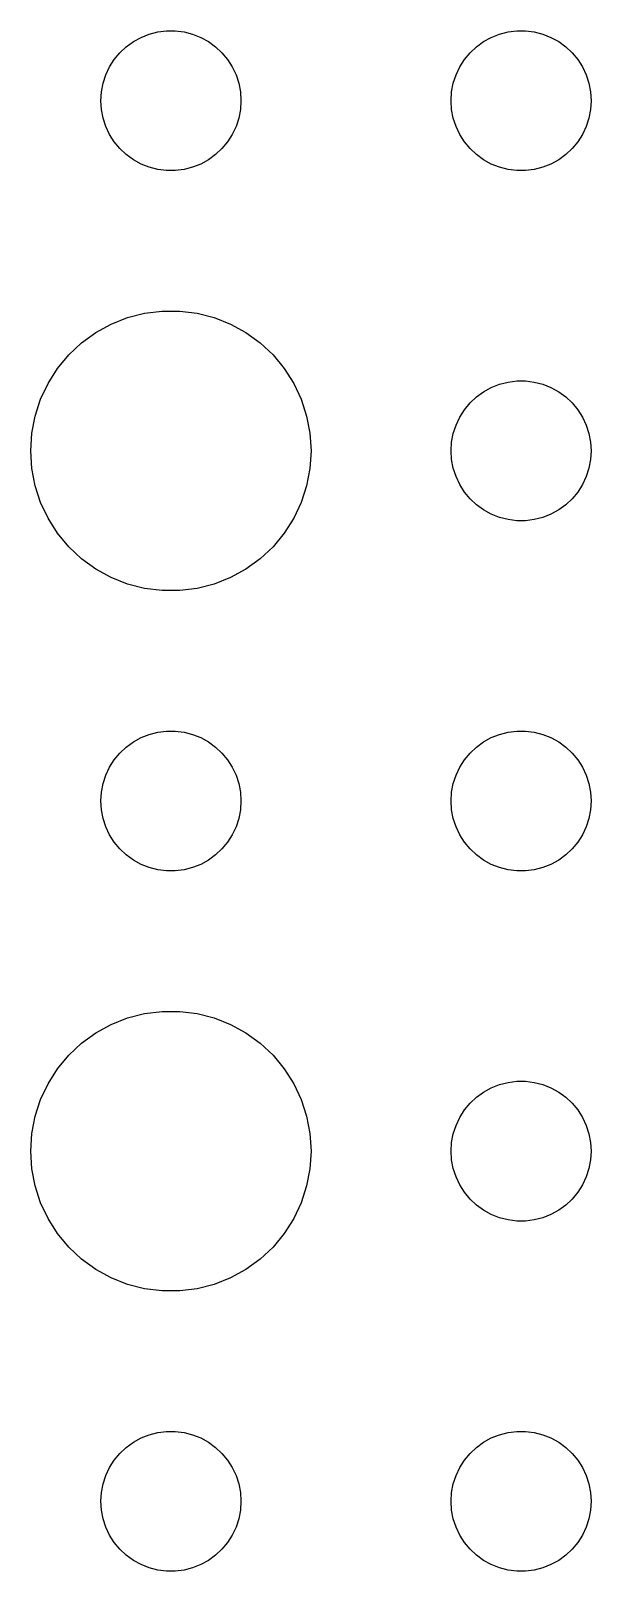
# Model space of a CAD drawing. Header units: metres. Extents: x -74 to 74, y -74 to 74.
# Drawn here: x 19.5 to 31.5, y -1.5 to 31.5 of the extents above; entities that cross this region are included whole.
import ezdxf

# ---------------------------------------------------------------- set-up
doc = ezdxf.new("R2010")
doc.units = ezdxf.units.M

msp = doc.modelspace()

# ---------------------------------------------------------------- linework, layer by layer
for p, q in [((21.6963, 31.2665), (21.8613, 31.3572)), ((21.8613, 31.3572), (22.0365, 31.4266)), ((22.0365, 31.4266), (22.2189, 31.4734)), ((22.2189, 31.4734), (22.4058, 31.497)), ((22.4058, 31.497), (22.5942, 31.497)), ((22.5942, 31.497), (22.7811, 31.4734)), ((22.7811, 31.4734), (22.9635, 31.4266)), ((22.9635, 31.4266), (23.1387, 31.3572)), ((23.1387, 31.3572), (23.3037, 31.2665)), ((29.1963, 31.2665), (29.3613, 31.3572)), ((29.3613, 31.3572), (29.5365, 31.4266)), ((29.5365, 31.4266), (29.7189, 31.4734)), ((29.7189, 31.4734), (29.9058, 31.497)), ((29.9058, 31.497), (30.0942, 31.497)), ((30.0942, 31.497), (30.2811, 31.4734)), ((30.2811, 31.4734), (30.4635, 31.4266)), ((30.4635, 31.4266), (30.6387, 31.3572)), ((30.6387, 31.3572), (30.8037, 31.2665)), ((21.2865, 30.8817), (21.4065, 31.0268)), ((21.4065, 31.0268), (21.5439, 31.1558)), ((21.5439, 31.1558), (21.6963, 31.2665)), ((23.3037, 31.2665), (23.4561, 31.1558)), ((23.4561, 31.1558), (23.5934, 31.0268)), ((23.5934, 31.0268), (23.7135, 30.8817)), ((28.7865, 30.8817), (28.9065, 31.0268)), ((28.9065, 31.0268), (29.0439, 31.1558)), ((29.0439, 31.1558), (29.1963, 31.2665)), ((30.8037, 31.2665), (30.9561, 31.1558)), ((30.9561, 31.1558), (31.0934, 31.0268)), ((31.0934, 31.0268), (31.2135, 30.8817)), ((21.1053, 30.5522), (21.1855, 30.7226)), ((21.1855, 30.7226), (21.2865, 30.8817)), ((23.7135, 30.8817), (23.8145, 30.7226)), ((23.8145, 30.7226), (23.8947, 30.5522)), ((28.6053, 30.5522), (28.6855, 30.7226)), ((28.6855, 30.7226), (28.7865, 30.8817)), ((31.2135, 30.8817), (31.3145, 30.7226)), ((31.3145, 30.7226), (31.3947, 30.5522)), ((21.0118, 30.188), (21.0471, 30.373)), ((21.0471, 30.373), (21.1053, 30.5522)), ((23.8947, 30.5522), (23.9529, 30.373)), ((23.9529, 30.373), (23.9882, 30.188)), ((28.5118, 30.188), (28.5471, 30.373)), ((28.5471, 30.373), (28.6053, 30.5522)), ((31.3947, 30.5522), (31.4529, 30.373)), ((31.4529, 30.373), (31.4882, 30.188)), ((21, 30), (21.0118, 30.188)), ((23.9882, 30.188), (24, 30)), ((28.5, 30), (28.5118, 30.188)), ((31.4882, 30.188), (31.5, 30)), ((21.0118, 29.812), (21, 30)), ((21.0471, 29.627), (21.0118, 29.812)), ((23.9882, 29.812), (23.9529, 29.627)), ((24, 30), (23.9882, 29.812)), ((28.5118, 29.812), (28.5, 30)), ((28.5471, 29.627), (28.5118, 29.812)), ((31.4882, 29.812), (31.4529, 29.627)), ((31.5, 30), (31.4882, 29.812)), ((21.1053, 29.4478), (21.0471, 29.627)), ((21.1855, 29.2774), (21.1053, 29.4478)), ((23.8947, 29.4478), (23.8145, 29.2774)), ((23.9529, 29.627), (23.8947, 29.4478)), ((28.6053, 29.4478), (28.5471, 29.627)), ((28.6855, 29.2774), (28.6053, 29.4478)), ((31.3947, 29.4478), (31.3145, 29.2774)), ((31.4529, 29.627), (31.3947, 29.4478)), ((21.2865, 29.1183), (21.1855, 29.2774)), ((21.4065, 28.9732), (21.2865, 29.1183)), ((23.7135, 29.1183), (23.5934, 28.9732)), ((23.8145, 29.2774), (23.7135, 29.1183)), ((28.7865, 29.1183), (28.6855, 29.2774)), ((28.9065, 28.9732), (28.7865, 29.1183)), ((31.2135, 29.1183), (31.0934, 28.9732)), ((31.3145, 29.2774), (31.2135, 29.1183)), ((21.5439, 28.8442), (21.4065, 28.9732)), ((21.6963, 28.7335), (21.5439, 28.8442)), ((21.8613, 28.6427), (21.6963, 28.7335)), ((23.3037, 28.7335), (23.1387, 28.6427)), ((23.4561, 28.8442), (23.3037, 28.7335)), ((23.5934, 28.9732), (23.4561, 28.8442)), ((29.0439, 28.8442), (28.9065, 28.9732)), ((29.1963, 28.7335), (29.0439, 28.8442)), ((29.3613, 28.6427), (29.1963, 28.7335)), ((30.8037, 28.7335), (30.6387, 28.6427)), ((30.9561, 28.8442), (30.8037, 28.7335)), ((31.0934, 28.9732), (30.9561, 28.8442)), ((22.0365, 28.5734), (21.8613, 28.6427)), ((22.2189, 28.5266), (22.0365, 28.5734)), ((22.4058, 28.503), (22.2189, 28.5266)), ((22.5942, 28.503), (22.4058, 28.503)), ((22.7811, 28.5266), (22.5942, 28.503)), ((22.9635, 28.5734), (22.7811, 28.5266)), ((23.1387, 28.6427), (22.9635, 28.5734)), ((29.5365, 28.5734), (29.3613, 28.6427)), ((29.7189, 28.5266), (29.5365, 28.5734)), ((29.9058, 28.503), (29.7189, 28.5266)), ((30.0942, 28.503), (29.9058, 28.503)), ((30.2811, 28.5266), (30.0942, 28.503)), ((30.4635, 28.5734), (30.2811, 28.5266)), ((30.6387, 28.6427), (30.4635, 28.5734)), ((21.5729, 25.3532), (21.9379, 25.4469)), ((21.9379, 25.4469), (22.3116, 25.4941)), ((22.3116, 25.4941), (22.6884, 25.4941)), ((22.6884, 25.4941), (23.0621, 25.4469)), ((23.0621, 25.4469), (23.427, 25.3532)), ((20.8925, 25.033), (21.2227, 25.2145)), ((21.2227, 25.2145), (21.5729, 25.3532)), ((23.427, 25.3532), (23.7773, 25.2145)), ((23.7773, 25.2145), (24.1075, 25.033)), ((20.3131, 24.5536), (20.5877, 24.8115)), ((20.5877, 24.8115), (20.8925, 25.033)), ((24.1075, 25.033), (24.4123, 24.8115)), ((24.4123, 24.8115), (24.6869, 24.5536)), ((20.0729, 24.2634), (20.3131, 24.5536)), ((24.6869, 24.5536), (24.927, 24.2634)), ((19.8711, 23.9453), (20.0729, 24.2634)), ((24.927, 24.2634), (25.1289, 23.9453)), ((19.7107, 23.6044), (19.8711, 23.9453)), ((25.1289, 23.9453), (25.2893, 23.6044)), ((29.0439, 23.6558), (29.1963, 23.7665)), ((29.1963, 23.7665), (29.3613, 23.8572)), ((29.3613, 23.8572), (29.5365, 23.9266)), ((29.5365, 23.9266), (29.7189, 23.9734)), ((29.7189, 23.9734), (29.9058, 23.997)), ((29.9058, 23.997), (30.0942, 23.997)), ((30.0942, 23.997), (30.2811, 23.9734)), ((30.2811, 23.9734), (30.4635, 23.9266)), ((30.4635, 23.9266), (30.6387, 23.8572)), ((30.6387, 23.8572), (30.8037, 23.7665)), ((30.8037, 23.7665), (30.9561, 23.6558)), ((19.5942, 23.2461), (19.7107, 23.6044)), ((25.2893, 23.6044), (25.4057, 23.2461)), ((28.7865, 23.3817), (28.9065, 23.5268)), ((28.9065, 23.5268), (29.0439, 23.6558)), ((30.9561, 23.6558), (31.0934, 23.5268)), ((31.0934, 23.5268), (31.2135, 23.3817)), ((19.5237, 22.876), (19.5942, 23.2461)), ((25.4057, 23.2461), (25.4763, 22.876)), ((28.6053, 23.0522), (28.6855, 23.2226)), ((28.6855, 23.2226), (28.7865, 23.3817)), ((31.2135, 23.3817), (31.3145, 23.2226)), ((31.3145, 23.2226), (31.3947, 23.0522)), ((19.5, 22.5), (19.5237, 22.876)), ((25.4763, 22.876), (25.5, 22.5)), ((28.5118, 22.688), (28.5471, 22.873)), ((28.5471, 22.873), (28.6053, 23.0522)), ((31.3947, 23.0522), (31.4529, 22.873)), ((31.4529, 22.873), (31.4882, 22.688)), ((19.5237, 22.124), (19.5, 22.5)), ((25.5, 22.5), (25.4763, 22.124)), ((28.5, 22.5), (28.5118, 22.688)), ((28.5118, 22.312), (28.5, 22.5)), ((31.4882, 22.688), (31.5, 22.5)), ((31.5, 22.5), (31.4882, 22.312)), ((19.5942, 21.7539), (19.5237, 22.124)), ((25.4763, 22.124), (25.4057, 21.7539)), ((28.5471, 22.127), (28.5118, 22.312)), ((28.6053, 21.9478), (28.5471, 22.127)), ((31.4529, 22.127), (31.3947, 21.9478)), ((31.4882, 22.312), (31.4529, 22.127)), ((28.6855, 21.7774), (28.6053, 21.9478)), ((28.7865, 21.6183), (28.6855, 21.7774)), ((31.3145, 21.7774), (31.2135, 21.6183)), ((31.3947, 21.9478), (31.3145, 21.7774)), ((19.7107, 21.3956), (19.5942, 21.7539)), ((25.4057, 21.7539), (25.2893, 21.3956)), ((28.9065, 21.4732), (28.7865, 21.6183)), ((29.0439, 21.3442), (28.9065, 21.4732)), ((31.0934, 21.4732), (30.9561, 21.3442)), ((31.2135, 21.6183), (31.0934, 21.4732)), ((19.8711, 21.0547), (19.7107, 21.3956)), ((25.2893, 21.3956), (25.1289, 21.0547)), ((29.1963, 21.2335), (29.0439, 21.3442)), ((29.3613, 21.1427), (29.1963, 21.2335)), ((29.5365, 21.0734), (29.3613, 21.1427)), ((30.6387, 21.1427), (30.4635, 21.0734)), ((30.8037, 21.2335), (30.6387, 21.1427)), ((30.9561, 21.3442), (30.8037, 21.2335)), ((20.0729, 20.7366), (19.8711, 21.0547)), ((25.1289, 21.0547), (24.927, 20.7366)), ((29.7189, 21.0266), (29.5365, 21.0734)), ((29.9058, 21.003), (29.7189, 21.0266)), ((30.0942, 21.003), (29.9058, 21.003)), ((30.2811, 21.0266), (30.0942, 21.003)), ((30.4635, 21.0734), (30.2811, 21.0266)), ((20.3131, 20.4464), (20.0729, 20.7366)), ((24.927, 20.7366), (24.6869, 20.4464)), ((20.5877, 20.1884), (20.3131, 20.4464)), ((20.8925, 19.967), (20.5877, 20.1884)), ((24.4123, 20.1884), (24.1075, 19.967)), ((24.6869, 20.4464), (24.4123, 20.1884)), ((21.2227, 19.7855), (20.8925, 19.967)), ((24.1075, 19.967), (23.7773, 19.7855)), ((21.5729, 19.6468), (21.2227, 19.7855)), ((21.9379, 19.5531), (21.5729, 19.6468)), ((22.3116, 19.5059), (21.9379, 19.5531)), ((22.6884, 19.5059), (22.3116, 19.5059)), ((23.0621, 19.5531), (22.6884, 19.5059)), ((23.427, 19.6468), (23.0621, 19.5531)), ((23.7773, 19.7855), (23.427, 19.6468)), ((21.5439, 16.1558), (21.6963, 16.2665)), ((21.6963, 16.2665), (21.8613, 16.3572)), ((21.8613, 16.3572), (22.0365, 16.4266)), ((22.0365, 16.4266), (22.2189, 16.4734)), ((22.2189, 16.4734), (22.4058, 16.497)), ((22.4058, 16.497), (22.5942, 16.497)), ((22.5942, 16.497), (22.7811, 16.4734)), ((22.7811, 16.4734), (22.9635, 16.4266)), ((22.9635, 16.4266), (23.1387, 16.3572)), ((23.1387, 16.3572), (23.3037, 16.2665)), ((23.3037, 16.2665), (23.4561, 16.1558)), ((29.0439, 16.1558), (29.1963, 16.2665)), ((29.1963, 16.2665), (29.3613, 16.3572)), ((29.3613, 16.3572), (29.5365, 16.4266)), ((29.5365, 16.4266), (29.7189, 16.4734)), ((29.7189, 16.4734), (29.9058, 16.497)), ((29.9058, 16.497), (30.0942, 16.497)), ((30.0942, 16.497), (30.2811, 16.4734)), ((30.2811, 16.4734), (30.4635, 16.4266)), ((30.4635, 16.4266), (30.6387, 16.3572)), ((30.6387, 16.3572), (30.8037, 16.2665)), ((30.8037, 16.2665), (30.9561, 16.1558)), ((21.1855, 15.7226), (21.2865, 15.8817)), ((21.2865, 15.8817), (21.4065, 16.0268)), ((21.4065, 16.0268), (21.5439, 16.1558)), ((23.4561, 16.1558), (23.5934, 16.0268)), ((23.5934, 16.0268), (23.7135, 15.8817)), ((23.7135, 15.8817), (23.8145, 15.7226)), ((28.6855, 15.7226), (28.7865, 15.8817)), ((28.7865, 15.8817), (28.9065, 16.0268)), ((28.9065, 16.0268), (29.0439, 16.1558)), ((30.9561, 16.1558), (31.0934, 16.0268)), ((31.0934, 16.0268), (31.2135, 15.8817)), ((31.2135, 15.8817), (31.3145, 15.7226)), ((21.0471, 15.373), (21.1053, 15.5522)), ((21.1053, 15.5522), (21.1855, 15.7226)), ((23.8145, 15.7226), (23.8947, 15.5522)), ((23.8947, 15.5522), (23.9529, 15.373)), ((28.5471, 15.373), (28.6053, 15.5522)), ((28.6053, 15.5522), (28.6855, 15.7226)), ((31.3145, 15.7226), (31.3947, 15.5522)), ((31.3947, 15.5522), (31.4529, 15.373)), ((21, 15), (21.0118, 15.188)), ((21.0118, 15.188), (21.0471, 15.373)), ((23.9529, 15.373), (23.9882, 15.188)), ((23.9882, 15.188), (24, 15)), ((28.5, 15), (28.5118, 15.188)), ((28.5118, 15.188), (28.5471, 15.373)), ((31.4529, 15.373), (31.4882, 15.188)), ((31.4882, 15.188), (31.5, 15)), ((21.0118, 14.812), (21, 15)), ((24, 15), (23.9882, 14.812)), ((28.5118, 14.812), (28.5, 15)), ((31.5, 15), (31.4882, 14.812)), ((21.0471, 14.627), (21.0118, 14.812)), ((21.1053, 14.4478), (21.0471, 14.627)), ((23.9529, 14.627), (23.8947, 14.4478)), ((23.9882, 14.812), (23.9529, 14.627)), ((28.5471, 14.627), (28.5118, 14.812)), ((28.6053, 14.4478), (28.5471, 14.627)), ((31.4529, 14.627), (31.3947, 14.4478)), ((31.4882, 14.812), (31.4529, 14.627)), ((21.1855, 14.2774), (21.1053, 14.4478)), ((21.2865, 14.1183), (21.1855, 14.2774)), ((23.8145, 14.2774), (23.7135, 14.1183)), ((23.8947, 14.4478), (23.8145, 14.2774)), ((28.6855, 14.2774), (28.6053, 14.4478)), ((28.7865, 14.1183), (28.6855, 14.2774)), ((31.3145, 14.2774), (31.2135, 14.1183)), ((31.3947, 14.4478), (31.3145, 14.2774)), ((21.4065, 13.9732), (21.2865, 14.1183)), ((21.5439, 13.8442), (21.4065, 13.9732)), ((23.5934, 13.9732), (23.4561, 13.8442)), ((23.7135, 14.1183), (23.5934, 13.9732)), ((28.9065, 13.9732), (28.7865, 14.1183)), ((29.0439, 13.8442), (28.9065, 13.9732)), ((31.0934, 13.9732), (30.9561, 13.8442)), ((31.2135, 14.1183), (31.0934, 13.9732)), ((21.6963, 13.7335), (21.5439, 13.8442)), ((21.8613, 13.6427), (21.6963, 13.7335)), ((22.0365, 13.5734), (21.8613, 13.6427)), ((22.2189, 13.5266), (22.0365, 13.5734)), ((22.9635, 13.5734), (22.7811, 13.5266)), ((23.1387, 13.6427), (22.9635, 13.5734)), ((23.3037, 13.7335), (23.1387, 13.6427)), ((23.4561, 13.8442), (23.3037, 13.7335)), ((29.1963, 13.7335), (29.0439, 13.8442)), ((29.3613, 13.6427), (29.1963, 13.7335)), ((29.5365, 13.5734), (29.3613, 13.6427)), ((29.7189, 13.5266), (29.5365, 13.5734)), ((30.4635, 13.5734), (30.2811, 13.5266)), ((30.6387, 13.6427), (30.4635, 13.5734)), ((30.8037, 13.7335), (30.6387, 13.6427)), ((30.9561, 13.8442), (30.8037, 13.7335)), ((22.4058, 13.5029), (22.2189, 13.5266)), ((22.5942, 13.5029), (22.4058, 13.5029)), ((22.7811, 13.5266), (22.5942, 13.5029)), ((29.9058, 13.5029), (29.7189, 13.5266)), ((30.0942, 13.5029), (29.9058, 13.5029)), ((30.2811, 13.5266), (30.0942, 13.5029)), ((21.2227, 10.2145), (21.5729, 10.3532)), ((21.5729, 10.3532), (21.9379, 10.4469)), ((21.9379, 10.4469), (22.3116, 10.4941)), ((22.3116, 10.4941), (22.6884, 10.4941)), ((22.6884, 10.4941), (23.0621, 10.4469)), ((23.0621, 10.4469), (23.427, 10.3532)), ((23.427, 10.3532), (23.7773, 10.2145)), ((20.5877, 9.81154), (20.8925, 10.033)), ((20.8925, 10.033), (21.2227, 10.2145)), ((23.7773, 10.2145), (24.1075, 10.033)), ((24.1075, 10.033), (24.4123, 9.81154)), ((20.3131, 9.55363), (20.5877, 9.81154)), ((24.4123, 9.81154), (24.6869, 9.55363)), ((19.8711, 8.94525), (20.0729, 9.26335)), ((20.0729, 9.26335), (20.3131, 9.55363)), ((24.6869, 9.55363), (24.927, 9.26335)), ((24.927, 9.26335), (25.1289, 8.94525)), ((19.7107, 8.60437), (19.8711, 8.94525)), ((25.1289, 8.94525), (25.2893, 8.60437)), ((29.3613, 8.85724), (29.5365, 8.92657)), ((29.5365, 8.92657), (29.7189, 8.97342)), ((29.7189, 8.97342), (29.9058, 8.99704)), ((29.9058, 8.99704), (30.0942, 8.99704)), ((30.0942, 8.99704), (30.2811, 8.97342)), ((30.2811, 8.97342), (30.4635, 8.92657)), ((30.4635, 8.92657), (30.6387, 8.85724)), ((19.5942, 8.24606), (19.7107, 8.60437)), ((25.2893, 8.60437), (25.4057, 8.24606)), ((28.9065, 8.52681), (29.0439, 8.65576)), ((29.0439, 8.65576), (29.1963, 8.76648)), ((29.1963, 8.76648), (29.3613, 8.85724)), ((30.6387, 8.85724), (30.8037, 8.76648)), ((30.8037, 8.76648), (30.9561, 8.65576)), ((30.9561, 8.65576), (31.0934, 8.52681)), ((28.6855, 8.22263), (28.7865, 8.38167)), ((28.7865, 8.38167), (28.9065, 8.52681)), ((31.0934, 8.52681), (31.2135, 8.38167)), ((31.2135, 8.38167), (31.3145, 8.22263)), ((19.5237, 7.87599), (19.5942, 8.24606)), ((25.4057, 8.24606), (25.4763, 7.87599)), ((28.5471, 7.87303), (28.6053, 8.05219)), ((28.6053, 8.05219), (28.6855, 8.22263)), ((31.3145, 8.22263), (31.3947, 8.05219)), ((31.3947, 8.05219), (31.4529, 7.87303)), ((19.5, 7.5), (19.5237, 7.87599)), ((25.4763, 7.87599), (25.5, 7.5)), ((28.5, 7.5), (28.5118, 7.68799)), ((28.5118, 7.68799), (28.5471, 7.87303)), ((31.4529, 7.87303), (31.4882, 7.68799)), ((31.4882, 7.68799), (31.5, 7.5)), ((19.5237, 7.12399), (19.5, 7.5)), ((25.5, 7.5), (25.4763, 7.12399)), ((28.5118, 7.312), (28.5, 7.5)), ((28.5471, 7.12695), (28.5118, 7.312)), ((31.4882, 7.312), (31.4529, 7.12695)), ((31.5, 7.5), (31.4882, 7.312)), ((19.5942, 6.75392), (19.5237, 7.12399)), ((25.4763, 7.12399), (25.4057, 6.75392)), ((28.6053, 6.9478), (28.5471, 7.12695)), ((28.6855, 6.77736), (28.6053, 6.9478)), ((31.3947, 6.9478), (31.3145, 6.77736)), ((31.4529, 7.12695), (31.3947, 6.9478)), ((19.7107, 6.39561), (19.5942, 6.75392)), ((25.4057, 6.75392), (25.2893, 6.39561)), ((28.7865, 6.61832), (28.6855, 6.77736)), ((28.9065, 6.47318), (28.7865, 6.61832)), ((31.2135, 6.61832), (31.0934, 6.47318)), ((31.3145, 6.77736), (31.2135, 6.61832)), ((19.8711, 6.05473), (19.7107, 6.39561)), ((25.2893, 6.39561), (25.1289, 6.05473)), ((29.0439, 6.34422), (28.9065, 6.47318)), ((29.1963, 6.23351), (29.0439, 6.34422)), ((30.9561, 6.34422), (30.8037, 6.23351)), ((31.0934, 6.47318), (30.9561, 6.34422)), ((20.0729, 5.73663), (19.8711, 6.05473)), ((25.1289, 6.05473), (24.927, 5.73663)), ((29.3613, 6.14275), (29.1963, 6.23351)), ((29.5365, 6.07341), (29.3613, 6.14275)), ((29.7189, 6.02657), (29.5365, 6.07341)), ((29.9058, 6.00294), (29.7189, 6.02657)), ((30.0942, 6.00294), (29.9058, 6.00294)), ((30.2811, 6.02657), (30.0942, 6.00294)), ((30.4635, 6.07341), (30.2811, 6.02657)), ((30.6387, 6.14275), (30.4635, 6.07341)), ((30.8037, 6.23351), (30.6387, 6.14275)), ((20.3131, 5.44635), (20.0729, 5.73663)), ((24.927, 5.73663), (24.6869, 5.44635)), ((20.5877, 5.18845), (20.3131, 5.44635)), ((24.6869, 5.44635), (24.4123, 5.18845)), ((20.8925, 4.96701), (20.5877, 5.18845)), ((21.2227, 4.78551), (20.8925, 4.96701)), ((24.1075, 4.96701), (23.7773, 4.78551)), ((24.4123, 5.18845), (24.1075, 4.96701)), ((21.5729, 4.64682), (21.2227, 4.78551)), ((21.9379, 4.55313), (21.5729, 4.64682)), ((23.427, 4.64682), (23.0621, 4.55313)), ((23.7773, 4.78551), (23.427, 4.64682)), ((22.3116, 4.50591), (21.9379, 4.55313)), ((22.6884, 4.50591), (22.3116, 4.50591)), ((23.0621, 4.55313), (22.6884, 4.50591)), ((21.6963, 1.26648), (21.8613, 1.35724)), ((21.8613, 1.35724), (22.0365, 1.42657)), ((22.0365, 1.42657), (22.2189, 1.47342)), ((22.2189, 1.47342), (22.4058, 1.49704)), ((22.4058, 1.49704), (22.5942, 1.49704)), ((22.5942, 1.49704), (22.7811, 1.47342)), ((22.7811, 1.47342), (22.9635, 1.42657)), ((22.9635, 1.42657), (23.1387, 1.35724)), ((23.1387, 1.35724), (23.3037, 1.26648)), ((29.1963, 1.26648), (29.3613, 1.35724)), ((29.3613, 1.35724), (29.5365, 1.42657)), ((29.5365, 1.42657), (29.7189, 1.47342)), ((29.7189, 1.47342), (29.9058, 1.49704)), ((29.9058, 1.49704), (30.0942, 1.49704)), ((30.0942, 1.49704), (30.2811, 1.47342)), ((30.2811, 1.47342), (30.4635, 1.42657)), ((30.4635, 1.42657), (30.6387, 1.35724)), ((30.6387, 1.35724), (30.8037, 1.26648)), ((21.2865, 0.881668), (21.4065, 1.02681)), ((21.4065, 1.02681), (21.5439, 1.15576)), ((21.5439, 1.15576), (21.6963, 1.26648)), ((23.3037, 1.26648), (23.4561, 1.15576)), ((23.4561, 1.15576), (23.5934, 1.02681)), ((23.5934, 1.02681), (23.7135, 0.881668)), ((28.7865, 0.881668), (28.9065, 1.02681)), ((28.9065, 1.02681), (29.0439, 1.15576)), ((29.0439, 1.15576), (29.1963, 1.26648)), ((30.8037, 1.26648), (30.9561, 1.15576)), ((30.9561, 1.15576), (31.0934, 1.02681)), ((31.0934, 1.02681), (31.2135, 0.881668)), ((21.1053, 0.552185), (21.1855, 0.722626)), ((21.1855, 0.722626), (21.2865, 0.881668)), ((23.7135, 0.881668), (23.8145, 0.722626)), ((23.8145, 0.722626), (23.8947, 0.552185)), ((28.6053, 0.552185), (28.6855, 0.722626)), ((28.6855, 0.722626), (28.7865, 0.881668)), ((31.2135, 0.881668), (31.3145, 0.722626)), ((31.3145, 0.722626), (31.3947, 0.552185)), ((21.0118, 0.187988), (21.0471, 0.373032)), ((21.0471, 0.373032), (21.1053, 0.552185)), ((23.8947, 0.552185), (23.9529, 0.373032)), ((23.9529, 0.373032), (23.9882, 0.187988)), ((28.5118, 0.187988), (28.5471, 0.373032)), ((28.5471, 0.373032), (28.6053, 0.552185)), ((31.3947, 0.552185), (31.4529, 0.373032)), ((31.4529, 0.373032), (31.4882, 0.187988)), ((21, 0), (21.0118, 0.187988)), ((21.0118, -0.187988), (21, 0)), ((23.9882, 0.187988), (24, 0)), ((24, 0), (23.9882, -0.187988)), ((28.5, 0), (28.5118, 0.187988)), ((28.5118, -0.187988), (28.5, 0)), ((31.4882, 0.187988), (31.5, 0)), ((31.5, 0), (31.4882, -0.187988)), ((21.0471, -0.373032), (21.0118, -0.187988)), ((23.9882, -0.187988), (23.9529, -0.373032)), ((28.5471, -0.373032), (28.5118, -0.187988)), ((31.4882, -0.187988), (31.4529, -0.373032)), ((21.1053, -0.552185), (21.0471, -0.373032)), ((21.1855, -0.722626), (21.1053, -0.552185)), ((23.8947, -0.552185), (23.8145, -0.722626)), ((23.9529, -0.373032), (23.8947, -0.552185)), ((28.6053, -0.552185), (28.5471, -0.373032)), ((28.6855, -0.722626), (28.6053, -0.552185)), ((31.3947, -0.552185), (31.3145, -0.722626)), ((31.4529, -0.373032), (31.3947, -0.552185)), ((21.2865, -0.881668), (21.1855, -0.722626)), ((21.4065, -1.02681), (21.2865, -0.881668)), ((23.7135, -0.881668), (23.5934, -1.02681)), ((23.8145, -0.722626), (23.7135, -0.881668)), ((28.7865, -0.881668), (28.6855, -0.722626)), ((28.9065, -1.02681), (28.7865, -0.881668)), ((31.2135, -0.881668), (31.0934, -1.02681)), ((31.3145, -0.722626), (31.2135, -0.881668)), ((21.5439, -1.15576), (21.4065, -1.02681)), ((21.6963, -1.26648), (21.5439, -1.15576)), ((21.8613, -1.35724), (21.6963, -1.26648)), ((23.3037, -1.26648), (23.1387, -1.35724)), ((23.4561, -1.15576), (23.3037, -1.26648)), ((23.5934, -1.02681), (23.4561, -1.15576)), ((29.0439, -1.15576), (28.9065, -1.02681)), ((29.1963, -1.26648), (29.0439, -1.15576)), ((29.3613, -1.35724), (29.1963, -1.26648)), ((30.8037, -1.26648), (30.6387, -1.35724)), ((30.9561, -1.15576), (30.8037, -1.26648)), ((31.0934, -1.02681), (30.9561, -1.15576)), ((22.0365, -1.42657), (21.8613, -1.35724)), ((22.2189, -1.47342), (22.0365, -1.42657)), ((22.4058, -1.49704), (22.2189, -1.47342)), ((22.5942, -1.49704), (22.4058, -1.49704)), ((22.7811, -1.47342), (22.5942, -1.49704)), ((22.9635, -1.42657), (22.7811, -1.47342)), ((23.1387, -1.35724), (22.9635, -1.42657)), ((29.5365, -1.42657), (29.3613, -1.35724)), ((29.7189, -1.47342), (29.5365, -1.42657)), ((29.9058, -1.49704), (29.7189, -1.47342)), ((30.0942, -1.49704), (29.9058, -1.49704)), ((30.2811, -1.47342), (30.0942, -1.49704)), ((30.4635, -1.42657), (30.2811, -1.47342)), ((30.6387, -1.35724), (30.4635, -1.42657))]:
    msp.add_line(p, q)

doc.saveas('drawing.dxf')
